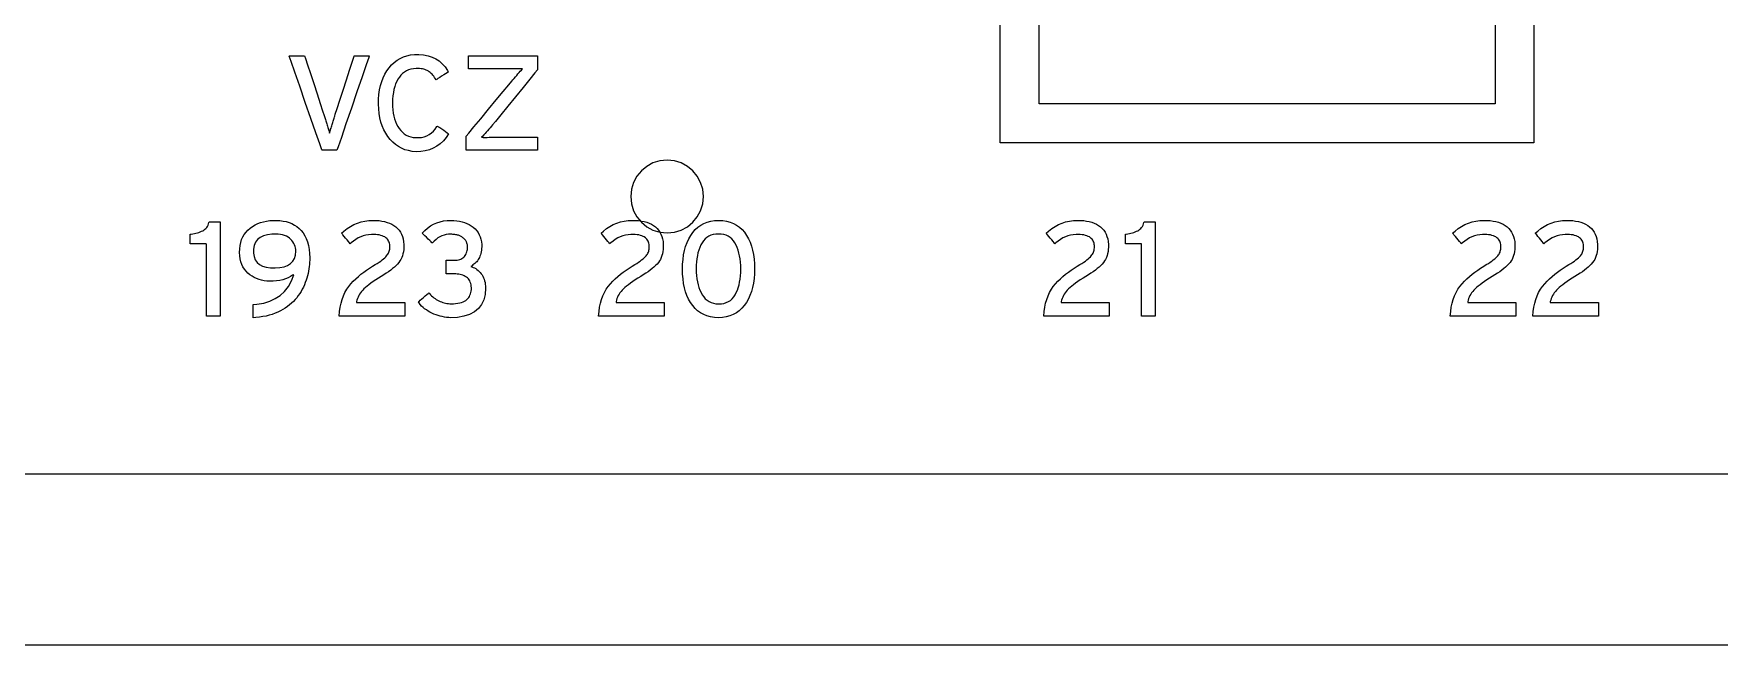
# Model space of a CAD drawing. Extents: x 1 to 47.7, y 0.2 to 35.
# Drawn here: x 35.894 to 37.63, y 8.414 to 9.044 of the extents above; entities that cross this region are included whole.
import ezdxf

# ---------------------------------------------------------------- set-up
doc = ezdxf.new("R2010")
doc.units = 0
doc.header["$MEASUREMENT"] = 0
for name, color, linetype in [('1_1__SCREW_TERMINAL_BLOCK_', 7, 'CONTINUOUS'), ('1_2__CONNECTORIZED_RELAY__', 7, 'CONTINUOUS'), ('7_0_____DWG', 7, 'CONTINUOUS')]:
    doc.layers.add(name, color=color, linetype=linetype)

msp = doc.modelspace()

# ---------------------------------------------------------------- linework, layer by layer
at = {"layer": '1_1__SCREW_TERMINAL_BLOCK_'}
for points in [[(36.0715, 8.7528), (36.0715, 8.7556), (36.0715, 8.7632), (36.0715, 8.7741), (36.0715, 8.7868), (36.0715, 8.7998), (36.0715, 8.8118), (36.0715, 8.8212), (36.0715, 8.8266), (36.0713, 8.8273), (36.0701, 8.8273), (36.068, 8.8273), (36.0653, 8.8273), (36.0624, 8.8273), (36.0596, 8.8273), (36.0571, 8.8273), (36.0554, 8.8273), (36.0548, 8.8273), (36.0548, 8.8277), (36.0548, 8.8287), (36.0548, 8.8302), (36.0548, 8.8319), (36.0548, 8.8336), (36.0548, 8.8353), (36.0548, 8.8365), (36.0548, 8.8372), (36.0557, 8.8374), (36.0574, 8.8376), (36.059, 8.8379), (36.0606, 8.8382), (36.0621, 8.8386), (36.0635, 8.839), (36.0649, 8.8396), (36.0663, 8.8402), (36.0676, 8.8408), (36.0687, 8.8415), (36.0698, 8.8423), (36.0708, 8.8432), (36.0717, 8.8442), (36.0724, 8.8453), (36.0731, 8.8465), (36.0736, 8.8478), (36.074, 8.8492), (36.0743, 8.85), (36.0751, 8.85), (36.0766, 8.85), (36.0784, 8.85), (36.0804, 8.85), (36.0824, 8.85), (36.084, 8.85), (36.0852, 8.85), (36.0856, 8.85), (36.0856, 8.8462), (36.0856, 8.8364), (36.0856, 8.8222), (36.0856, 8.8057), (36.0856, 8.7886), (36.0856, 8.7731), (36.0856, 8.7608), (36.0856, 8.7537), (36.0855, 8.7528), (36.0844, 8.7528), (36.0827, 8.7528), (36.0804, 8.7528), (36.0779, 8.7528), (36.0755, 8.7528), (36.0735, 8.7528), (36.072, 8.7528)], [(36.1778, 8.8128), (36.1778, 8.8105), (36.1777, 8.8083), (36.1775, 8.806), (36.1773, 8.8038), (36.1769, 8.8014), (36.1766, 8.7991), (36.1761, 8.7968), (36.1756, 8.7944), (36.1749, 8.792), (36.1742, 8.7897), (36.1733, 8.7873), (36.1723, 8.785), (36.1713, 8.7827), (36.1701, 8.7805), (36.1689, 8.7782), (36.1675, 8.776), (36.166, 8.7739), (36.1645, 8.7718), (36.1628, 8.7698), (36.1611, 8.7678), (36.1591, 8.766), (36.1571, 8.7643), (36.155, 8.7626), (36.1527, 8.761), (36.1503, 8.7596), (36.1478, 8.7582), (36.1451, 8.7569), (36.1423, 8.7557), (36.1393, 8.7546), (36.1362, 8.7537), (36.1329, 8.7529), (36.1296, 8.7523), (36.126, 8.7518), (36.1224, 8.7514), (36.1195, 8.7512), (36.1195, 8.752), (36.1195, 8.7535), (36.1195, 8.7555), (36.1195, 8.7578), (36.1195, 8.7601), (36.1195, 8.7622), (36.1195, 8.7639), (36.1195, 8.7648), (36.1235, 8.7652), (36.1304, 8.7663), (36.1367, 8.7681), (36.1424, 8.7708), (36.1475, 8.7742), (36.152, 8.7783), (36.1558, 8.7833), (36.159, 8.789), (36.1616, 8.7955), (36.1602, 8.7951), (36.1579, 8.7935), (36.1555, 8.7922), (36.1528, 8.7911), (36.15, 8.7902), (36.1469, 8.7895), (36.1437, 8.789), (36.1403, 8.7888), (36.1367, 8.7887), (36.1338, 8.7889), (36.131, 8.7892), (36.1283, 8.7897), (36.1257, 8.7904), (36.1231, 8.7914), (36.1207, 8.7925), (36.1184, 8.7938), (36.1162, 8.7953), (36.1141, 8.7971), (36.1122, 8.799), (36.1105, 8.8011), (36.1091, 8.8035), (36.1079, 8.8061), (36.107, 8.8088), (36.1063, 8.8118), (36.1058, 8.815), (36.1056, 8.8184), (36.1057, 8.822), (36.1061, 8.8254), (36.1068, 8.8286), (36.1077, 8.8316), (36.1089, 8.8344), (36.1104, 8.837), (36.1122, 8.8394), (36.1142, 8.8415), (36.1166, 8.8435), (36.119, 8.8452), (36.1216, 8.8468), (36.1243, 8.8481), (36.1272, 8.8492), (36.1303, 8.8501), (36.1334, 8.8508), (36.1368, 8.8512), (36.1402, 8.8515), (36.1438, 8.8515), (36.1472, 8.8513), (36.1505, 8.8508), (36.1536, 8.8502), (36.1565, 8.8492), (36.1593, 8.8481), (36.162, 8.8466), (36.1645, 8.845), (36.1669, 8.8431), (36.1691, 8.841), (36.1711, 8.8385), (36.1728, 8.8357), (36.1743, 8.8327), (36.1755, 8.8293), (36.1765, 8.8256), (36.1772, 8.8216), (36.1777, 8.8174)], [(36.1635, 8.8196), (36.1634, 8.8214), (36.1631, 8.8231), (36.1627, 8.8247), (36.1622, 8.8263), (36.1615, 8.8278), (36.1606, 8.8292), (36.1595, 8.8306), (36.1583, 8.8319), (36.157, 8.8331), (36.1555, 8.8341), (36.1538, 8.8351), (36.1519, 8.8358), (36.1499, 8.8364), (36.1478, 8.8369), (36.1454, 8.8372), (36.143, 8.8374), (36.1388, 8.8373), (36.1342, 8.8366), (36.1302, 8.8354), (36.1269, 8.8338), (36.1242, 8.8316), (36.1221, 8.8289), (36.1207, 8.8256), (36.12, 8.8219), (36.1199, 8.8178), (36.1206, 8.8141), (36.1218, 8.8109), (36.1237, 8.8082), (36.1261, 8.806), (36.1293, 8.8043), (36.133, 8.8032), (36.1373, 8.8026), (36.1423, 8.8024), (36.1472, 8.8028), (36.1514, 8.8037), (36.155, 8.805), (36.158, 8.8069), (36.1603, 8.8093), (36.162, 8.8122), (36.1631, 8.8156)], [(36.4754, 8.7528), (36.4758, 8.7574), (36.4764, 8.7619), (36.4773, 8.766), (36.4784, 8.77), (36.4798, 8.7737), (36.4814, 8.7772), (36.4832, 8.7804), (36.4852, 8.7834), (36.4875, 8.7862), (36.4899, 8.7887), (36.4925, 8.7912), (36.4951, 8.7936), (36.4979, 8.796), (36.5007, 8.7982), (36.5036, 8.8003), (36.5067, 8.8023), (36.5098, 8.8043), (36.5126, 8.8059), (36.5146, 8.8071), (36.5165, 8.8084), (36.5182, 8.8095), (36.5197, 8.8107), (36.5211, 8.8118), (36.5223, 8.8128), (36.5234, 8.8139), (36.5243, 8.8148), (36.525, 8.8158), (36.5256, 8.8168), (36.5261, 8.8178), (36.5266, 8.8188), (36.527, 8.8198), (36.5272, 8.8209), (36.5274, 8.8219), (36.5276, 8.823), (36.5276, 8.8241), (36.5276, 8.8254), (36.5274, 8.8267), (36.5272, 8.8279), (36.5268, 8.829), (36.5264, 8.8301), (36.5258, 8.8311), (36.5251, 8.832), (36.5243, 8.8329), (36.5235, 8.8336), (36.5224, 8.8344), (36.5212, 8.835), (36.5198, 8.8356), (36.5184, 8.836), (36.5167, 8.8364), (36.515, 8.8367), (36.5131, 8.8369), (36.511, 8.837), (36.5086, 8.837), (36.5058, 8.8367), (36.503, 8.8362), (36.5003, 8.8355), (36.4977, 8.8345), (36.4951, 8.8333), (36.4926, 8.8318), (36.4902, 8.8302), (36.4879, 8.8282), (36.4867, 8.8274), (36.4861, 8.8282), (36.485, 8.8296), (36.4836, 8.8313), (36.4821, 8.8331), (36.4806, 8.835), (36.4793, 8.8366), (36.4783, 8.8378), (36.4779, 8.8383), (36.4803, 8.8405), (36.4836, 8.8431), (36.487, 8.8453), (36.4905, 8.8471), (36.4942, 8.8487), (36.498, 8.8499), (36.5018, 8.8507), (36.5059, 8.8513), (36.51, 8.8515), (36.5133, 8.8514), (36.5165, 8.8512), (36.5194, 8.8508), (36.5223, 8.8502), (36.5249, 8.8495), (36.5274, 8.8485), (36.5297, 8.8475), (36.5318, 8.8462), (36.5338, 8.8448), (36.5356, 8.8432), (36.5371, 8.8413), (36.5385, 8.8393), (36.5396, 8.8372), (36.5405, 8.8348), (36.5412, 8.8323), (36.5417, 8.8296), (36.5419, 8.8267), (36.542, 8.8239), (36.5418, 8.8215), (36.5416, 8.8193), (36.5411, 8.8171), (36.5406, 8.8151), (36.5399, 8.8131), (36.539, 8.8113), (36.538, 8.8096), (36.5369, 8.808), (36.5356, 8.8065), (36.534, 8.8049), (36.5324, 8.8034), (36.5305, 8.8018), (36.5285, 8.8002), (36.5263, 8.7986), (36.5239, 8.7969), (36.5214, 8.7953), (36.5187, 8.7936), (36.5158, 8.7918), (36.513, 8.7901), (36.5105, 8.7884), (36.5082, 8.7868), (36.5061, 8.7852), (36.5042, 8.7837), (36.5025, 8.7822), (36.501, 8.7808), (36.4996, 8.7795), (36.4985, 8.7781), (36.4974, 8.7767), (36.4965, 8.7753), (36.4956, 8.7739), (36.4949, 8.7724), (36.4943, 8.7709), (36.4937, 8.7694), (36.4933, 8.7679), (36.4933, 8.7669), (36.4962, 8.7669), (36.5018, 8.7669), (36.5092, 8.7669), (36.5175, 8.7669), (36.5259, 8.7669), (36.5335, 8.7669), (36.5393, 8.7669), (36.5426, 8.7669), (36.5429, 8.7667), (36.5429, 8.7657), (36.5429, 8.764), (36.5429, 8.7618), (36.5429, 8.7594), (36.5429, 8.7571), (36.5429, 8.755), (36.5429, 8.7535), (36.5429, 8.7528), (36.5414, 8.7528), (36.5358, 8.7528), (36.5269, 8.7528), (36.5162, 8.7528), (36.5047, 8.7528), (36.4937, 8.7528), (36.4843, 8.7528), (36.4778, 8.7528)], [(36.636, 8.8015), (36.6359, 8.7964), (36.6355, 8.7915), (36.6348, 8.7868), (36.6339, 8.7824), (36.6327, 8.7782), (36.6313, 8.7742), (36.6296, 8.7705), (36.6277, 8.767), (36.6254, 8.7638), (36.623, 8.7609), (36.6203, 8.7584), (36.6173, 8.7563), (36.6141, 8.7545), (36.6106, 8.7531), (36.6069, 8.7521), (36.6029, 8.7515), (36.5987, 8.7512), (36.5946, 8.7515), (36.5907, 8.7521), (36.587, 8.7531), (36.5836, 8.7545), (36.5804, 8.7562), (36.5774, 8.7584), (36.5747, 8.7608), (36.5723, 8.7637), (36.5701, 8.7669), (36.5681, 8.7703), (36.5664, 8.774), (36.565, 8.7779), (36.5638, 8.7821), (36.5629, 8.7865), (36.5623, 8.7912), (36.5619, 8.7961), (36.5617, 8.8013), (36.5619, 8.8064), (36.5623, 8.8113), (36.5629, 8.816), (36.5638, 8.8205), (36.565, 8.8247), (36.5665, 8.8286), (36.5682, 8.8324), (36.5702, 8.8358), (36.5724, 8.8391), (36.5749, 8.842), (36.5776, 8.8445), (36.5806, 8.8466), (36.5838, 8.8483), (36.5872, 8.8497), (36.5909, 8.8507), (36.5948, 8.8513), (36.599, 8.8515), (36.6032, 8.8513), (36.6072, 8.8507), (36.6109, 8.8497), (36.6143, 8.8483), (36.6175, 8.8466), (36.6204, 8.8445), (36.6231, 8.842), (36.6256, 8.8392), (36.6278, 8.836), (36.6297, 8.8326), (36.6314, 8.8289), (36.6328, 8.8249), (36.6339, 8.8207), (36.6348, 8.8163), (36.6355, 8.8116), (36.6359, 8.8067)], [(36.6218, 8.8013), (36.6217, 8.8049), (36.6215, 8.8084), (36.6211, 8.8117), (36.6206, 8.8148), (36.6199, 8.8178), (36.6191, 8.8207), (36.6182, 8.8234), (36.6171, 8.8259), (36.6158, 8.8283), (36.6144, 8.8304), (36.6127, 8.8323), (36.6109, 8.8338), (36.6088, 8.8351), (36.6066, 8.8361), (36.6042, 8.8368), (36.6015, 8.8372), (36.5987, 8.8374), (36.596, 8.8373), (36.5934, 8.8368), (36.591, 8.8361), (36.5888, 8.8351), (36.5868, 8.8339), (36.585, 8.8323), (36.5833, 8.8305), (36.5819, 8.8284), (36.5806, 8.8261), (36.5795, 8.8236), (36.5785, 8.8209), (36.5777, 8.8181), (36.5771, 8.8151), (36.5766, 8.812), (36.5762, 8.8087), (36.576, 8.8052), (36.576, 8.8015), (36.576, 8.7979), (36.5763, 8.7945), (36.5767, 8.7912), (36.5772, 8.7881), (36.5779, 8.7851), (36.5787, 8.7823), (36.5797, 8.7796), (36.5809, 8.7771), (36.5821, 8.7747), (36.5836, 8.7725), (36.5852, 8.7707), (36.5871, 8.7691), (36.5891, 8.7677), (36.5913, 8.7667), (36.5937, 8.766), (36.5962, 8.7655), (36.599, 8.7653), (36.6018, 8.7655), (36.6044, 8.7659), (36.6068, 8.7667), (36.6091, 8.7677), (36.6111, 8.769), (36.6129, 8.7706), (36.6146, 8.7725), (36.616, 8.7746), (36.6172, 8.777), (36.6183, 8.7794), (36.6192, 8.7821), (36.62, 8.7849), (36.6206, 8.7878), (36.6211, 8.791), (36.6215, 8.7942), (36.6217, 8.7977)], [(36.9339, 8.7528), (36.9343, 8.7574), (36.9349, 8.7619), (36.9358, 8.766), (36.9369, 8.77), (36.9383, 8.7737), (36.9398, 8.7772), (36.9417, 8.7804), (36.9437, 8.7834), (36.946, 8.7862), (36.9484, 8.7887), (36.951, 8.7912), (36.9536, 8.7936), (36.9563, 8.796), (36.9592, 8.7982), (36.9621, 8.8003), (36.9652, 8.8023), (36.9683, 8.8043), (36.9711, 8.8059), (36.9731, 8.8071), (36.975, 8.8084), (36.9767, 8.8095), (36.9782, 8.8107), (36.9796, 8.8118), (36.9808, 8.8128), (36.9819, 8.8139), (36.9828, 8.8148), (36.9835, 8.8158), (36.9841, 8.8168), (36.9846, 8.8178), (36.9851, 8.8188), (36.9854, 8.8198), (36.9857, 8.8209), (36.9859, 8.8219), (36.9861, 8.823), (36.9861, 8.8241), (36.9861, 8.8254), (36.9859, 8.8267), (36.9857, 8.8279), (36.9853, 8.829), (36.9848, 8.8301), (36.9843, 8.8311), (36.9836, 8.832), (36.9828, 8.8329), (36.9819, 8.8336), (36.9809, 8.8344), (36.9797, 8.835), (36.9783, 8.8356), (36.9768, 8.836), (36.9752, 8.8364), (36.9735, 8.8367), (36.9715, 8.8369), (36.9695, 8.837), (36.9671, 8.837), (36.9642, 8.8367), (36.9615, 8.8362), (36.9588, 8.8355), (36.9561, 8.8345), (36.9536, 8.8333), (36.9511, 8.8318), (36.9487, 8.8302), (36.9463, 8.8282), (36.9452, 8.8274), (36.9446, 8.8282), (36.9435, 8.8296), (36.9421, 8.8313), (36.9406, 8.8331), (36.9391, 8.835), (36.9378, 8.8366), (36.9368, 8.8378), (36.9364, 8.8383), (36.9388, 8.8405), (36.9421, 8.8431), (36.9455, 8.8453), (36.949, 8.8471), (36.9527, 8.8487), (36.9564, 8.8499), (36.9603, 8.8507), (36.9644, 8.8513), (36.9685, 8.8515), (36.9718, 8.8514), (36.975, 8.8512), (36.9779, 8.8508), (36.9807, 8.8502), (36.9834, 8.8495), (36.9859, 8.8485), (36.9882, 8.8475), (36.9903, 8.8462), (36.9923, 8.8448), (36.9941, 8.8432), (36.9956, 8.8413), (36.997, 8.8393), (36.9981, 8.8372), (36.999, 8.8348), (36.9997, 8.8323), (37.0002, 8.8296), (37.0004, 8.8267), (37.0005, 8.8239), (37.0003, 8.8215), (37.0001, 8.8193), (36.9996, 8.8171), (36.9991, 8.8151), (36.9984, 8.8131), (36.9975, 8.8113), (36.9965, 8.8096), (36.9954, 8.808), (36.9941, 8.8065), (36.9925, 8.8049), (36.9909, 8.8034), (36.989, 8.8018), (36.987, 8.8002), (36.9848, 8.7986), (36.9824, 8.7969), (36.9799, 8.7953), (36.9772, 8.7936), (36.9743, 8.7918), (36.9715, 8.7901), (36.969, 8.7884), (36.9667, 8.7868), (36.9646, 8.7852), (36.9627, 8.7837), (36.9609, 8.7822), (36.9594, 8.7808), (36.9581, 8.7795), (36.957, 8.7781), (36.9559, 8.7767), (36.955, 8.7753), (36.9541, 8.7739), (36.9534, 8.7724), (36.9527, 8.7709), (36.9522, 8.7694), (36.9518, 8.7679), (36.9518, 8.7669), (36.9547, 8.7669), (36.9603, 8.7669), (36.9677, 8.7669), (36.976, 8.7669), (36.9844, 8.7669), (36.992, 8.7669), (36.9978, 8.7669), (37.0011, 8.7669), (37.0014, 8.7667), (37.0014, 8.7657), (37.0014, 8.764), (37.0014, 8.7618), (37.0014, 8.7594), (37.0014, 8.7571), (37.0014, 8.755), (37.0014, 8.7535), (37.0014, 8.7528), (36.9999, 8.7528), (36.9942, 8.7528), (36.9854, 8.7528), (36.9747, 8.7528), (36.9632, 8.7528), (36.9522, 8.7528), (36.9428, 8.7528), (36.9363, 8.7528)], [(37.0346, 8.7528), (37.0346, 8.7556), (37.0346, 8.7632), (37.0346, 8.7741), (37.0346, 8.7868), (37.0346, 8.7998), (37.0346, 8.8118), (37.0346, 8.8212), (37.0346, 8.8266), (37.0344, 8.8273), (37.0332, 8.8273), (37.0311, 8.8273), (37.0284, 8.8273), (37.0255, 8.8273), (37.0227, 8.8273), (37.0202, 8.8273), (37.0185, 8.8273), (37.0179, 8.8273), (37.0179, 8.8277), (37.0179, 8.8287), (37.0179, 8.8302), (37.0179, 8.8319), (37.0179, 8.8336), (37.0179, 8.8353), (37.0179, 8.8365), (37.0179, 8.8372), (37.0188, 8.8374), (37.0205, 8.8376), (37.0221, 8.8379), (37.0237, 8.8382), (37.0252, 8.8386), (37.0266, 8.839), (37.028, 8.8396), (37.0294, 8.8402), (37.0307, 8.8408), (37.0318, 8.8415), (37.0329, 8.8423), (37.0339, 8.8432), (37.0347, 8.8442), (37.0355, 8.8453), (37.0362, 8.8465), (37.0367, 8.8478), (37.0371, 8.8492), (37.0374, 8.85), (37.0382, 8.85), (37.0397, 8.85), (37.0415, 8.85), (37.0435, 8.85), (37.0454, 8.85), (37.0471, 8.85), (37.0483, 8.85), (37.0487, 8.85), (37.0487, 8.8462), (37.0487, 8.8364), (37.0487, 8.8222), (37.0487, 8.8057), (37.0487, 8.7886), (37.0487, 8.7731), (37.0487, 8.7608), (37.0487, 8.7537), (37.0486, 8.7528), (37.0475, 8.7528), (37.0458, 8.7528), (37.0435, 8.7528), (37.041, 8.7528), (37.0386, 8.7528), (37.0366, 8.7528), (37.0351, 8.7528)], [(37.3526, 8.7528), (37.353, 8.7574), (37.3536, 8.7619), (37.3545, 8.766), (37.3556, 8.77), (37.3569, 8.7737), (37.3585, 8.7772), (37.3603, 8.7804), (37.3624, 8.7834), (37.3647, 8.7862), (37.3671, 8.7887), (37.3697, 8.7912), (37.3723, 8.7936), (37.375, 8.796), (37.3779, 8.7982), (37.3808, 8.8003), (37.3838, 8.8023), (37.387, 8.8043), (37.3897, 8.8059), (37.3918, 8.8071), (37.3936, 8.8084), (37.3953, 8.8095), (37.3969, 8.8107), (37.3983, 8.8118), (37.3995, 8.8128), (37.4006, 8.8139), (37.4015, 8.8148), (37.4022, 8.8158), (37.4028, 8.8168), (37.4033, 8.8178), (37.4038, 8.8188), (37.4041, 8.8198), (37.4044, 8.8209), (37.4046, 8.8219), (37.4047, 8.823), (37.4048, 8.8241), (37.4048, 8.8254), (37.4046, 8.8267), (37.4044, 8.8279), (37.404, 8.829), (37.4035, 8.8301), (37.403, 8.8311), (37.4023, 8.832), (37.4015, 8.8329), (37.4006, 8.8336), (37.3996, 8.8344), (37.3984, 8.835), (37.397, 8.8356), (37.3955, 8.836), (37.3939, 8.8364), (37.3921, 8.8367), (37.3902, 8.8369), (37.3882, 8.837), (37.3858, 8.837), (37.3829, 8.8367), (37.3802, 8.8362), (37.3775, 8.8355), (37.3748, 8.8345), (37.3723, 8.8333), (37.3698, 8.8318), (37.3674, 8.8302), (37.365, 8.8282), (37.3639, 8.8274), (37.3633, 8.8282), (37.3622, 8.8296), (37.3608, 8.8313), (37.3593, 8.8331), (37.3578, 8.835), (37.3564, 8.8366), (37.3555, 8.8378), (37.355, 8.8383), (37.3575, 8.8405), (37.3608, 8.8431), (37.3642, 8.8453), (37.3677, 8.8471), (37.3713, 8.8487), (37.3751, 8.8499), (37.379, 8.8507), (37.383, 8.8513), (37.3872, 8.8515), (37.3905, 8.8514), (37.3936, 8.8512), (37.3966, 8.8508), (37.3994, 8.8502), (37.4021, 8.8495), (37.4046, 8.8485), (37.4069, 8.8475), (37.409, 8.8462), (37.411, 8.8448), (37.4128, 8.8432), (37.4143, 8.8413), (37.4157, 8.8393), (37.4168, 8.8372), (37.4177, 8.8348), (37.4184, 8.8323), (37.4189, 8.8296), (37.4191, 8.8267), (37.4191, 8.8239), (37.419, 8.8215), (37.4187, 8.8193), (37.4183, 8.8171), (37.4177, 8.8151), (37.417, 8.8131), (37.4162, 8.8113), (37.4152, 8.8096), (37.4141, 8.808), (37.4127, 8.8065), (37.4112, 8.8049), (37.4095, 8.8034), (37.4077, 8.8018), (37.4056, 8.8002), (37.4035, 8.7986), (37.4011, 8.7969), (37.3986, 8.7953), (37.3958, 8.7936), (37.3929, 8.7918), (37.3902, 8.7901), (37.3877, 8.7884), (37.3854, 8.7868), (37.3833, 8.7852), (37.3813, 8.7837), (37.3796, 8.7822), (37.3781, 8.7808), (37.3768, 8.7795), (37.3757, 8.7781), (37.3746, 8.7767), (37.3736, 8.7753), (37.3728, 8.7739), (37.3721, 8.7724), (37.3714, 8.7709), (37.3709, 8.7694), (37.3705, 8.7679), (37.3705, 8.7669), (37.3734, 8.7669), (37.3789, 8.7669), (37.3864, 8.7669), (37.3947, 8.7669), (37.4031, 8.7669), (37.4107, 8.7669), (37.4165, 8.7669), (37.4197, 8.7669), (37.4201, 8.7667), (37.4201, 8.7657), (37.4201, 8.764), (37.4201, 8.7618), (37.4201, 8.7594), (37.4201, 8.7571), (37.4201, 8.755), (37.4201, 8.7535), (37.4201, 8.7528), (37.4186, 8.7528), (37.4129, 8.7528), (37.4041, 8.7528), (37.3934, 8.7528), (37.3819, 8.7528), (37.3709, 8.7528), (37.3615, 8.7528), (37.355, 8.7528)], [(37.4377, 8.7528), (37.4381, 8.7574), (37.4387, 8.7619), (37.4396, 8.766), (37.4407, 8.77), (37.4421, 8.7737), (37.4436, 8.7772), (37.4454, 8.7804), (37.4475, 8.7834), (37.4498, 8.7862), (37.4522, 8.7887), (37.4548, 8.7912), (37.4574, 8.7936), (37.4601, 8.796), (37.463, 8.7982), (37.4659, 8.8003), (37.469, 8.8023), (37.4721, 8.8043), (37.4748, 8.8059), (37.4769, 8.8071), (37.4787, 8.8084), (37.4805, 8.8095), (37.482, 8.8107), (37.4834, 8.8118), (37.4846, 8.8128), (37.4857, 8.8139), (37.4866, 8.8148), (37.4873, 8.8158), (37.4879, 8.8168), (37.4884, 8.8178), (37.4889, 8.8188), (37.4892, 8.8198), (37.4895, 8.8209), (37.4897, 8.8219), (37.4899, 8.823), (37.4899, 8.8241), (37.4899, 8.8254), (37.4897, 8.8267), (37.4895, 8.8279), (37.4891, 8.829), (37.4886, 8.8301), (37.4881, 8.8311), (37.4874, 8.832), (37.4866, 8.8329), (37.4857, 8.8336), (37.4847, 8.8344), (37.4835, 8.835), (37.4821, 8.8356), (37.4806, 8.836), (37.479, 8.8364), (37.4772, 8.8367), (37.4753, 8.8369), (37.4733, 8.837), (37.4709, 8.837), (37.468, 8.8367), (37.4653, 8.8362), (37.4626, 8.8355), (37.4599, 8.8345), (37.4574, 8.8333), (37.4549, 8.8318), (37.4525, 8.8302), (37.4501, 8.8282), (37.449, 8.8274), (37.4484, 8.8282), (37.4473, 8.8296), (37.4459, 8.8313), (37.4444, 8.8331), (37.4429, 8.835), (37.4416, 8.8366), (37.4406, 8.8378), (37.4401, 8.8383), (37.4426, 8.8405), (37.4459, 8.8431), (37.4493, 8.8453), (37.4528, 8.8471), (37.4565, 8.8487), (37.4602, 8.8499), (37.4641, 8.8507), (37.4681, 8.8513), (37.4723, 8.8515), (37.4756, 8.8514), (37.4788, 8.8512), (37.4817, 8.8508), (37.4845, 8.8502), (37.4872, 8.8495), (37.4897, 8.8485), (37.492, 8.8475), (37.4941, 8.8462), (37.4961, 8.8448), (37.4979, 8.8432), (37.4994, 8.8413), (37.5008, 8.8393), (37.5019, 8.8372), (37.5028, 8.8348), (37.5035, 8.8323), (37.504, 8.8296), (37.5042, 8.8267), (37.5043, 8.8239), (37.5041, 8.8215), (37.5038, 8.8193), (37.5034, 8.8171), (37.5029, 8.8151), (37.5021, 8.8131), (37.5013, 8.8113), (37.5003, 8.8096), (37.4992, 8.808), (37.4978, 8.8065), (37.4963, 8.8049), (37.4946, 8.8034), (37.4928, 8.8018), (37.4908, 8.8002), (37.4886, 8.7986), (37.4862, 8.7969), (37.4837, 8.7953), (37.481, 8.7936), (37.4781, 8.7918), (37.4753, 8.7901), (37.4728, 8.7884), (37.4705, 8.7868), (37.4684, 8.7852), (37.4664, 8.7837), (37.4647, 8.7822), (37.4632, 8.7808), (37.4619, 8.7795), (37.4608, 8.7781), (37.4597, 8.7767), (37.4588, 8.7753), (37.4579, 8.7739), (37.4572, 8.7724), (37.4565, 8.7709), (37.456, 8.7694), (37.4556, 8.7679), (37.4556, 8.7669), (37.4585, 8.7669), (37.4641, 8.7669), (37.4715, 8.7669), (37.4798, 8.7669), (37.4882, 8.7669), (37.4958, 8.7669), (37.5016, 8.7669), (37.5049, 8.7669), (37.5052, 8.7667), (37.5052, 8.7657), (37.5052, 8.764), (37.5052, 8.7618), (37.5052, 8.7594), (37.5052, 8.7571), (37.5052, 8.755), (37.5052, 8.7535), (37.5052, 8.7528), (37.5037, 8.7528), (37.498, 8.7528), (37.4892, 8.7528), (37.4785, 8.7528), (37.467, 8.7528), (37.456, 8.7528), (37.4466, 8.7528), (37.4401, 8.7528)]]:
    msp.add_lwpolyline(points, close=True, dxfattribs=at)
at = {"layer": '1_2__CONNECTORIZED_RELAY__'}
for points in [[(37.4388, 8.9315), (36.889, 8.9315), (36.889, 10.0115), (37.4388, 10.0115), (37.4388, 8.9315)], [(37.3989, 8.9715), (36.929, 8.9715), (36.929, 9.0715), (37.3989, 9.0715), (37.3989, 8.9715)]]:
    msp.add_lwpolyline(points, dxfattribs=at)
for points in [[(36.2058, 8.9237), (36.2053, 8.9237), (36.2037, 8.9237), (36.2016, 8.9237), (36.199, 8.9237), (36.1963, 8.9237), (36.1939, 8.9237), (36.1919, 8.9237), (36.1907, 8.9237), (36.1903, 8.9242), (36.1882, 8.9303), (36.1842, 8.9416), (36.1791, 8.9565), (36.1733, 8.9731), (36.1675, 8.9896), (36.1625, 9.0043), (36.1587, 9.0152), (36.1568, 9.0206), (36.157, 9.0209), (36.1583, 9.0209), (36.1604, 9.0209), (36.163, 9.0209), (36.1657, 9.0209), (36.1684, 9.0209), (36.1706, 9.0209), (36.172, 9.0209), (36.1725, 9.0209), (36.1734, 9.0182), (36.1755, 9.0118), (36.1785, 9.0028), (36.1819, 8.9924), (36.1854, 8.9817), (36.1886, 8.9719), (36.1911, 8.9642), (36.1926, 8.9597), (36.193, 8.9585), (36.1933, 8.9575), (36.1937, 8.9564), (36.194, 8.9553), (36.1944, 8.9542), (36.1948, 8.9531), (36.1952, 8.952), (36.1955, 8.9508), (36.1959, 8.9496), (36.1963, 8.9484), (36.1966, 8.9473), (36.1969, 8.9462), (36.1972, 8.9452), (36.1974, 8.9442), (36.1977, 8.9433), (36.1979, 8.9425), (36.1981, 8.9418), (36.1983, 8.9413), (36.1984, 8.942), (36.1987, 8.9428), (36.1989, 8.9437), (36.1991, 8.9446), (36.1994, 8.9455), (36.1998, 8.9466), (36.2001, 8.9477), (36.2005, 8.9488), (36.2009, 8.9501), (36.2012, 8.9513), (36.2016, 8.9524), (36.2019, 8.9536), (36.2023, 8.9547), (36.2026, 8.9558), (36.2029, 8.9569), (36.2033, 8.958), (36.2036, 8.959), (36.2042, 8.961), (36.2061, 8.9668), (36.2089, 8.9754), (36.2122, 8.9856), (36.2156, 8.9963), (36.2189, 9.0063), (36.2215, 9.0145), (36.2232, 9.0197), (36.2237, 9.0209), (36.2245, 9.0209), (36.2263, 9.0209), (36.2286, 9.0209), (36.2313, 9.0209), (36.2339, 9.0209), (36.2363, 9.0209), (36.2382, 9.0209), (36.2391, 9.0209), (36.2387, 9.0194), (36.2361, 9.0118), (36.2318, 8.9993), (36.2264, 8.9838), (36.2207, 8.967), (36.2151, 8.9508), (36.2104, 8.937), (36.2071, 8.9274)], [(36.3209, 8.9408), (36.3183, 8.9368), (36.3155, 8.9334), (36.3123, 8.9303), (36.3089, 8.9278), (36.3051, 8.9257), (36.3011, 8.9242), (36.2967, 8.923), (36.2921, 8.9224), (36.2873, 8.9222), (36.2833, 8.9226), (36.2794, 8.9233), (36.2758, 8.9243), (36.2723, 8.9257), (36.2691, 8.9275), (36.2661, 8.9296), (36.2633, 8.9321), (36.2607, 8.9349), (36.2583, 8.938), (36.2561, 8.9414), (36.2542, 8.9449), (36.2526, 8.9488), (36.2512, 8.9528), (36.2502, 8.9571), (36.2494, 8.9616), (36.2489, 8.9664), (36.2486, 8.9713), (36.2487, 8.9764), (36.2491, 8.9813), (36.2498, 8.9859), (36.2508, 8.9903), (36.252, 8.9945), (36.2535, 8.9984), (36.2553, 9.0021), (36.2574, 9.0056), (36.2597, 9.0088), (36.2622, 9.0117), (36.2649, 9.0143), (36.2679, 9.0165), (36.271, 9.0184), (36.2744, 9.0199), (36.2779, 9.0211), (36.2817, 9.0219), (36.2857, 9.0224), (36.2902, 9.0225), (36.2951, 9.022), (36.2997, 9.0211), (36.3039, 9.0198), (36.3077, 9.018), (36.3112, 9.0157), (36.3144, 9.0129), (36.3172, 9.0097), (36.3196, 9.006), (36.3203, 9.0042), (36.3194, 9.0036), (36.3178, 9.0026), (36.3159, 9.0014), (36.3137, 9), (36.3117, 8.9987), (36.3099, 8.9975), (36.3086, 8.9967), (36.308, 8.9963), (36.3073, 8.9974), (36.3065, 8.9987), (36.3056, 8.9999), (36.3047, 9.001), (36.3038, 9.002), (36.3029, 9.0029), (36.302, 9.0038), (36.301, 9.0046), (36.3, 9.0053), (36.2989, 9.0059), (36.2978, 9.0064), (36.2965, 9.0068), (36.2952, 9.0072), (36.2939, 9.0075), (36.2925, 9.0077), (36.291, 9.0079), (36.2894, 9.008), (36.2873, 9.008), (36.2846, 9.0077), (36.2821, 9.0072), (36.2797, 9.0065), (36.2775, 9.0055), (36.2755, 9.0043), (36.2735, 9.0029), (36.2718, 9.0012), (36.2702, 8.9992), (36.2687, 8.997), (36.2674, 8.9946), (36.2663, 8.9921), (36.2654, 8.9893), (36.2646, 8.9863), (36.264, 8.9832), (36.2635, 8.9799), (36.2632, 8.9763), (36.2631, 8.9726), (36.2632, 8.9689), (36.2635, 8.9654), (36.2639, 8.9621), (36.2645, 8.959), (36.2652, 8.956), (36.2662, 8.9533), (36.2673, 8.9507), (36.2686, 8.9483), (36.27, 8.946), (36.2716, 8.944), (36.2733, 8.9422), (36.2752, 8.9406), (36.2772, 8.9393), (36.2794, 8.9383), (36.2818, 8.9375), (36.2843, 8.937), (36.287, 8.9367), (36.2899, 8.9367), (36.293, 8.937), (36.2958, 8.9377), (36.2985, 8.9386), (36.3009, 8.9399), (36.3032, 8.9415), (36.3052, 8.9434), (36.3071, 8.9456), (36.3088, 8.9481), (36.3094, 8.9487), (36.3104, 8.948), (36.3119, 8.947), (36.3138, 8.9457), (36.3158, 8.9443), (36.3177, 8.943), (36.3193, 8.9418), (36.3204, 8.9411)], [(36.3388, 8.9237), (36.3388, 8.9243), (36.3388, 8.9256), (36.3388, 8.9276), (36.3388, 8.93), (36.3388, 8.9324), (36.3388, 8.9347), (36.3388, 8.9365), (36.3388, 8.9377), (36.3389, 8.9381), (36.3416, 8.9413), (36.3468, 8.9477), (36.3539, 8.9562), (36.3619, 8.9659), (36.37, 8.9756), (36.3772, 8.9844), (36.3828, 8.9912), (36.3859, 8.9949), (36.387, 8.9962), (36.3883, 8.9978), (36.3897, 8.9994), (36.391, 9.0009), (36.3922, 9.0023), (36.3935, 9.0037), (36.3947, 9.0051), (36.3959, 9.0064), (36.3971, 9.0076), (36.3955, 9.0077), (36.3935, 9.0077), (36.3914, 9.0076), (36.3892, 9.0076), (36.3869, 9.0076), (36.3846, 9.0075), (36.3822, 9.0075), (36.3798, 9.0075), (36.3776, 9.0075), (36.3759, 9.0075), (36.3721, 9.0075), (36.3669, 9.0075), (36.3609, 9.0075), (36.3548, 9.0075), (36.3491, 9.0075), (36.3446, 9.0075), (36.342, 9.0075), (36.3415, 9.0076), (36.3415, 9.0085), (36.3415, 9.0101), (36.3415, 9.0121), (36.3415, 9.0144), (36.3415, 9.0166), (36.3415, 9.0186), (36.3415, 9.0201), (36.3415, 9.0209), (36.3429, 9.0209), (36.3487, 9.0209), (36.3579, 9.0209), (36.3693, 9.0209), (36.3814, 9.0209), (36.3931, 9.0209), (36.4031, 9.0209), (36.41, 9.0209), (36.4126, 9.0209), (36.4126, 9.0204), (36.4126, 9.019), (36.4126, 9.0171), (36.4126, 9.0147), (36.4126, 9.0123), (36.4126, 9.0101), (36.4126, 9.0082), (36.4126, 9.0071), (36.4125, 9.0066), (36.4098, 9.0034), (36.4046, 8.997), (36.3976, 8.9885), (36.3897, 8.9788), (36.3818, 8.9691), (36.3746, 8.9603), (36.3691, 8.9535), (36.366, 8.9498), (36.3649, 8.9484), (36.3636, 8.9468), (36.3623, 8.9453), (36.361, 8.9438), (36.3597, 8.9423), (36.3585, 8.9409), (36.3573, 8.9396), (36.3561, 8.9383), (36.3549, 8.9371), (36.3564, 8.937), (36.3584, 8.937), (36.3605, 8.937), (36.3627, 8.9371), (36.365, 8.9371), (36.3673, 8.9371), (36.3697, 8.9372), (36.3721, 8.9372), (36.3743, 8.9372), (36.3761, 8.9372), (36.3801, 8.9372), (36.3857, 8.9372), (36.392, 8.9372), (36.3986, 8.9372), (36.4046, 8.9372), (36.4093, 8.9372), (36.4121, 8.9372), (36.4126, 8.9371), (36.4126, 8.9362), (36.4126, 8.9346), (36.4126, 8.9326), (36.4126, 8.9303), (36.4126, 8.928), (36.4126, 8.926), (36.4126, 8.9245), (36.4126, 8.9238), (36.4112, 8.9237), (36.4052, 8.9237), (36.3956, 8.9237), (36.3838, 8.9237), (36.3712, 8.9237), (36.359, 8.9237), (36.3486, 8.9237), (36.3415, 8.9237)], [(36.5084, 8.876), (36.5091, 8.8685), (36.5113, 8.8614), (36.5148, 8.855), (36.5194, 8.8495), (36.5249, 8.8449), (36.5313, 8.8415), (36.5383, 8.8393), (36.5459, 8.8385), (36.5534, 8.8393), (36.5605, 8.8415), (36.5668, 8.8449), (36.5724, 8.8495), (36.577, 8.855), (36.5804, 8.8614), (36.5826, 8.8685), (36.5834, 8.876), (36.5826, 8.8836), (36.5804, 8.8906), (36.577, 8.897), (36.5724, 8.9025), (36.5668, 8.9071), (36.5605, 8.9106), (36.5534, 8.9128), (36.5459, 8.9135), (36.5383, 8.9128), (36.5313, 8.9106), (36.5249, 8.9071), (36.5194, 8.9025), (36.5148, 8.897), (36.5113, 8.8906), (36.5091, 8.8836)], [(36.2081, 8.7528), (36.2085, 8.7574), (36.2092, 8.7619), (36.2101, 8.766), (36.2112, 8.77), (36.2125, 8.7737), (36.2141, 8.7772), (36.2159, 8.7804), (36.218, 8.7834), (36.2202, 8.7861), (36.2227, 8.7887), (36.2252, 8.7912), (36.2279, 8.7936), (36.2306, 8.7959), (36.2334, 8.7982), (36.2364, 8.8003), (36.2394, 8.8023), (36.2426, 8.8043), (36.2453, 8.8059), (36.2473, 8.8071), (36.2492, 8.8084), (36.2509, 8.8095), (36.2525, 8.8107), (36.2538, 8.8118), (36.2551, 8.8128), (36.2561, 8.8138), (36.257, 8.8148), (36.2577, 8.8158), (36.2583, 8.8168), (36.2589, 8.8178), (36.2593, 8.8188), (36.2597, 8.8198), (36.26, 8.8209), (36.2602, 8.8219), (36.2603, 8.823), (36.2604, 8.8241), (36.2603, 8.8254), (36.2602, 8.8267), (36.2599, 8.8279), (36.2596, 8.829), (36.2591, 8.8301), (36.2585, 8.8311), (36.2579, 8.832), (36.2571, 8.8328), (36.2562, 8.8336), (36.2551, 8.8344), (36.2539, 8.835), (36.2526, 8.8356), (36.2511, 8.836), (36.2495, 8.8364), (36.2477, 8.8367), (36.2458, 8.8369), (36.2438, 8.837), (36.2413, 8.837), (36.2385, 8.8367), (36.2357, 8.8362), (36.233, 8.8355), (36.2304, 8.8345), (36.2278, 8.8333), (36.2254, 8.8318), (36.2229, 8.8301), (36.2206, 8.8282), (36.2195, 8.8274), (36.2188, 8.8282), (36.2177, 8.8296), (36.2163, 8.8313), (36.2148, 8.8331), (36.2133, 8.835), (36.212, 8.8366), (36.2111, 8.8378), (36.2106, 8.8383), (36.2131, 8.8405), (36.2163, 8.8431), (36.2197, 8.8452), (36.2233, 8.8471), (36.2269, 8.8486), (36.2307, 8.8499), (36.2346, 8.8507), (36.2386, 8.8513), (36.2428, 8.8515), (36.2461, 8.8514), (36.2492, 8.8512), (36.2522, 8.8508), (36.255, 8.8502), (36.2576, 8.8494), (36.2601, 8.8485), (36.2624, 8.8475), (36.2646, 8.8462), (36.2666, 8.8448), (36.2683, 8.8431), (36.2699, 8.8413), (36.2712, 8.8393), (36.2724, 8.8371), (36.2733, 8.8348), (36.274, 8.8323), (36.2744, 8.8295), (36.2747, 8.8266), (36.2747, 8.8239), (36.2746, 8.8215), (36.2743, 8.8192), (36.2739, 8.8171), (36.2733, 8.815), (36.2726, 8.8131), (36.2718, 8.8113), (36.2708, 8.8096), (36.2696, 8.808), (36.2683, 8.8064), (36.2668, 8.8049), (36.2651, 8.8033), (36.2632, 8.8018), (36.2612, 8.8002), (36.259, 8.7986), (36.2567, 8.7969), (36.2541, 8.7953), (36.2514, 8.7936), (36.2485, 8.7918), (36.2458, 8.7901), (36.2433, 8.7884), (36.2409, 8.7868), (36.2388, 8.7852), (36.2369, 8.7837), (36.2352, 8.7822), (36.2337, 8.7808), (36.2324, 8.7795), (36.2312, 8.7781), (36.2302, 8.7767), (36.2292, 8.7753), (36.2284, 8.7739), (36.2276, 8.7724), (36.227, 8.7709), (36.2265, 8.7694), (36.2261, 8.7679), (36.226, 8.7669), (36.2289, 8.7669), (36.2345, 8.7669), (36.2419, 8.7669), (36.2503, 8.7669), (36.2587, 8.7669), (36.2662, 8.7669), (36.2721, 8.7669), (36.2753, 8.7669), (36.2757, 8.7667), (36.2757, 8.7657), (36.2757, 8.764), (36.2757, 8.7618), (36.2757, 8.7594), (36.2757, 8.7571), (36.2757, 8.755), (36.2757, 8.7535), (36.2757, 8.7528), (36.2742, 8.7528), (36.2685, 8.7528), (36.2597, 8.7528), (36.2489, 8.7528), (36.2374, 8.7528), (36.2264, 8.7528), (36.2171, 8.7528), (36.2106, 8.7528)], [(36.3589, 8.7816), (36.3584, 8.7752), (36.357, 8.7695), (36.3547, 8.7646), (36.3515, 8.7605), (36.3474, 8.7571), (36.3425, 8.7545), (36.3367, 8.7526), (36.3301, 8.7515), (36.3233, 8.7512), (36.321, 8.7513), (36.3188, 8.7515), (36.3166, 8.7518), (36.3143, 8.7523), (36.3122, 8.7528), (36.31, 8.7534), (36.3079, 8.7541), (36.3058, 8.7549), (36.3037, 8.7558), (36.3017, 8.7568), (36.2998, 8.758), (36.298, 8.7592), (36.2962, 8.7604), (36.2946, 8.7618), (36.2931, 8.7632), (36.2917, 8.7648), (36.2904, 8.7664), (36.2898, 8.7674), (36.2905, 8.768), (36.2917, 8.7691), (36.2934, 8.7705), (36.2951, 8.772), (36.2969, 8.7736), (36.2985, 8.775), (36.2998, 8.7761), (36.3005, 8.7767), (36.3011, 8.776), (36.3022, 8.7748), (36.3033, 8.7737), (36.3045, 8.7727), (36.3057, 8.7717), (36.3069, 8.7708), (36.3082, 8.77), (36.3095, 8.7692), (36.3108, 8.7685), (36.3122, 8.7679), (36.3136, 8.7674), (36.315, 8.7669), (36.3164, 8.7665), (36.3178, 8.7662), (36.3192, 8.7659), (36.3206, 8.7657), (36.3221, 8.7656), (36.3235, 8.7656), (36.3258, 8.7656), (36.3281, 8.7658), (36.3303, 8.766), (36.3323, 8.7664), (36.3341, 8.7669), (36.3358, 8.7675), (36.3372, 8.7682), (36.3386, 8.769), (36.3397, 8.7699), (36.3407, 8.7709), (36.3416, 8.772), (36.3423, 8.7731), (36.3429, 8.7744), (36.3434, 8.7757), (36.3438, 8.7771), (36.3441, 8.7786), (36.3443, 8.7802), (36.3443, 8.7819), (36.3442, 8.7835), (36.344, 8.7851), (36.3437, 8.7865), (36.3432, 8.7878), (36.3427, 8.7891), (36.342, 8.7902), (36.3412, 8.7912), (36.3403, 8.7922), (36.3393, 8.793), (36.3381, 8.7937), (36.3369, 8.7943), (36.3357, 8.7949), (36.3343, 8.7953), (36.3329, 8.7957), (36.3314, 8.7959), (36.3298, 8.7961), (36.3282, 8.7962), (36.3272, 8.7962), (36.3266, 8.7962), (36.3256, 8.7962), (36.3243, 8.7962), (36.3228, 8.7962), (36.3213, 8.7962), (36.32, 8.7962), (36.319, 8.7962), (36.3185, 8.7962), (36.3184, 8.7964), (36.3184, 8.7974), (36.3184, 8.7991), (36.3184, 8.8013), (36.3184, 8.8036), (36.3184, 8.806), (36.3184, 8.808), (36.3184, 8.8095), (36.3184, 8.8103), (36.3186, 8.8103), (36.3193, 8.8103), (36.3203, 8.8103), (36.3217, 8.8103), (36.3232, 8.8103), (36.3246, 8.8103), (36.3258, 8.8103), (36.3267, 8.8103), (36.3271, 8.8103), (36.3284, 8.8104), (36.3298, 8.8105), (36.3311, 8.8108), (36.3323, 8.8111), (36.3335, 8.8115), (36.3345, 8.8121), (36.3355, 8.8127), (36.3364, 8.8135), (36.3372, 8.8144), (36.3379, 8.8152), (36.3385, 8.8162), (36.339, 8.8171), (36.3394, 8.8182), (36.3398, 8.8192), (36.3401, 8.8203), (36.3402, 8.8215), (36.3404, 8.8226), (36.3404, 8.8238), (36.3404, 8.8243), (36.3403, 8.8247), (36.3403, 8.8252), (36.3402, 8.8257), (36.3402, 8.8262), (36.3401, 8.8268), (36.34, 8.8273), (36.3398, 8.8278), (36.3397, 8.8284), (36.3394, 8.8289), (36.3392, 8.8294), (36.3389, 8.8299), (36.3386, 8.8304), (36.3382, 8.8309), (36.3379, 8.8314), (36.3375, 8.8318), (36.337, 8.8323), (36.3366, 8.8327), (36.3361, 8.8332), (36.3356, 8.8336), (36.335, 8.834), (36.3344, 8.8344), (36.3338, 8.8348), (36.3331, 8.8351), (36.3324, 8.8355), (36.3317, 8.8358), (36.3309, 8.8361), (36.3301, 8.8363), (36.3292, 8.8365), (36.3283, 8.8367), (36.3273, 8.8368), (36.3263, 8.837), (36.3252, 8.837), (36.3241, 8.8371), (36.323, 8.8371), (36.3209, 8.8371), (36.3185, 8.8368), (36.3162, 8.8362), (36.314, 8.8355), (36.3119, 8.8345), (36.3099, 8.8333), (36.3079, 8.8319), (36.3061, 8.8302), (36.3043, 8.8284), (36.3037, 8.8283), (36.3028, 8.8292), (36.3015, 8.8306), (36.2998, 8.8322), (36.298, 8.834), (36.2964, 8.8356), (36.2949, 8.837), (36.2939, 8.838), (36.2936, 8.8384), (36.2963, 8.8411), (36.2991, 8.8436), (36.3022, 8.8457), (36.3053, 8.8475), (36.3086, 8.8489), (36.3121, 8.8501), (36.3157, 8.8509), (36.3195, 8.8514), (36.3233, 8.8515), (36.3263, 8.8514), (36.3292, 8.8511), (36.332, 8.8507), (36.3347, 8.85), (36.3372, 8.8492), (36.3397, 8.8482), (36.342, 8.8471), (36.3442, 8.8458), (36.3463, 8.8443), (36.3482, 8.8426), (36.3498, 8.8408), (36.3512, 8.8388), (36.3524, 8.8367), (36.3534, 8.8344), (36.3542, 8.832), (36.3547, 8.8295), (36.355, 8.8267), (36.355, 8.8243), (36.3549, 8.8224), (36.3547, 8.8207), (36.3544, 8.819), (36.3541, 8.8174), (36.3537, 8.816), (36.3532, 8.8146), (36.3527, 8.8133), (36.3521, 8.8121), (36.3513, 8.811), (36.3506, 8.8099), (36.3498, 8.8089), (36.3489, 8.808), (36.348, 8.8071), (36.347, 8.8062), (36.346, 8.8055), (36.345, 8.8047), (36.3439, 8.8041), (36.3447, 8.8036), (36.3462, 8.803), (36.3476, 8.8024), (36.3489, 8.8017), (36.3501, 8.8008), (36.3513, 8.7999), (36.3525, 8.7989), (36.3535, 8.7978), (36.3545, 8.7965), (36.3554, 8.7952), (36.3562, 8.7939), (36.3569, 8.7924), (36.3575, 8.7908), (36.358, 8.7892), (36.3584, 8.7874), (36.3587, 8.7856), (36.3589, 8.7837)]]:
    msp.add_lwpolyline(points, close=True, dxfattribs=at)
at = {"layer": '7_0_____DWG'}
for points in [[(37.6494, 8.5901), (37.5961, 8.5901), (37.542, 8.5901), (37.4871, 8.5901), (37.4313, 8.5901), (37.3746, 8.5901), (37.3171, 8.5901), (37.2589, 8.5901), (37.1998, 8.5901), (37.1399, 8.5901), (37.0793, 8.5901), (37.0179, 8.5901), (36.9558, 8.5901), (36.8293, 8.5901), (36.7, 8.5901), (36.568, 8.5901), (36.4334, 8.5901), (36.2963, 8.5901), (36.1567, 8.5901), (36.0149, 8.5901), (35.8708, 8.5901)], [(37.7585, 8.4136), (37.57, 8.4136), (37.38, 8.4136), (37.1887, 8.4136), (36.996, 8.4136), (36.8022, 8.4136), (36.6074, 8.4136), (36.4115, 8.4136), (36.2148, 8.4136), (36.0172, 8.4136), (35.819, 8.4136), (35.421, 8.4136), (35.0213, 8.4136), (34.6209, 8.4136), (34.2205, 8.4136)]]:
    msp.add_lwpolyline(points, dxfattribs=at)

doc.saveas('drawing.dxf')
